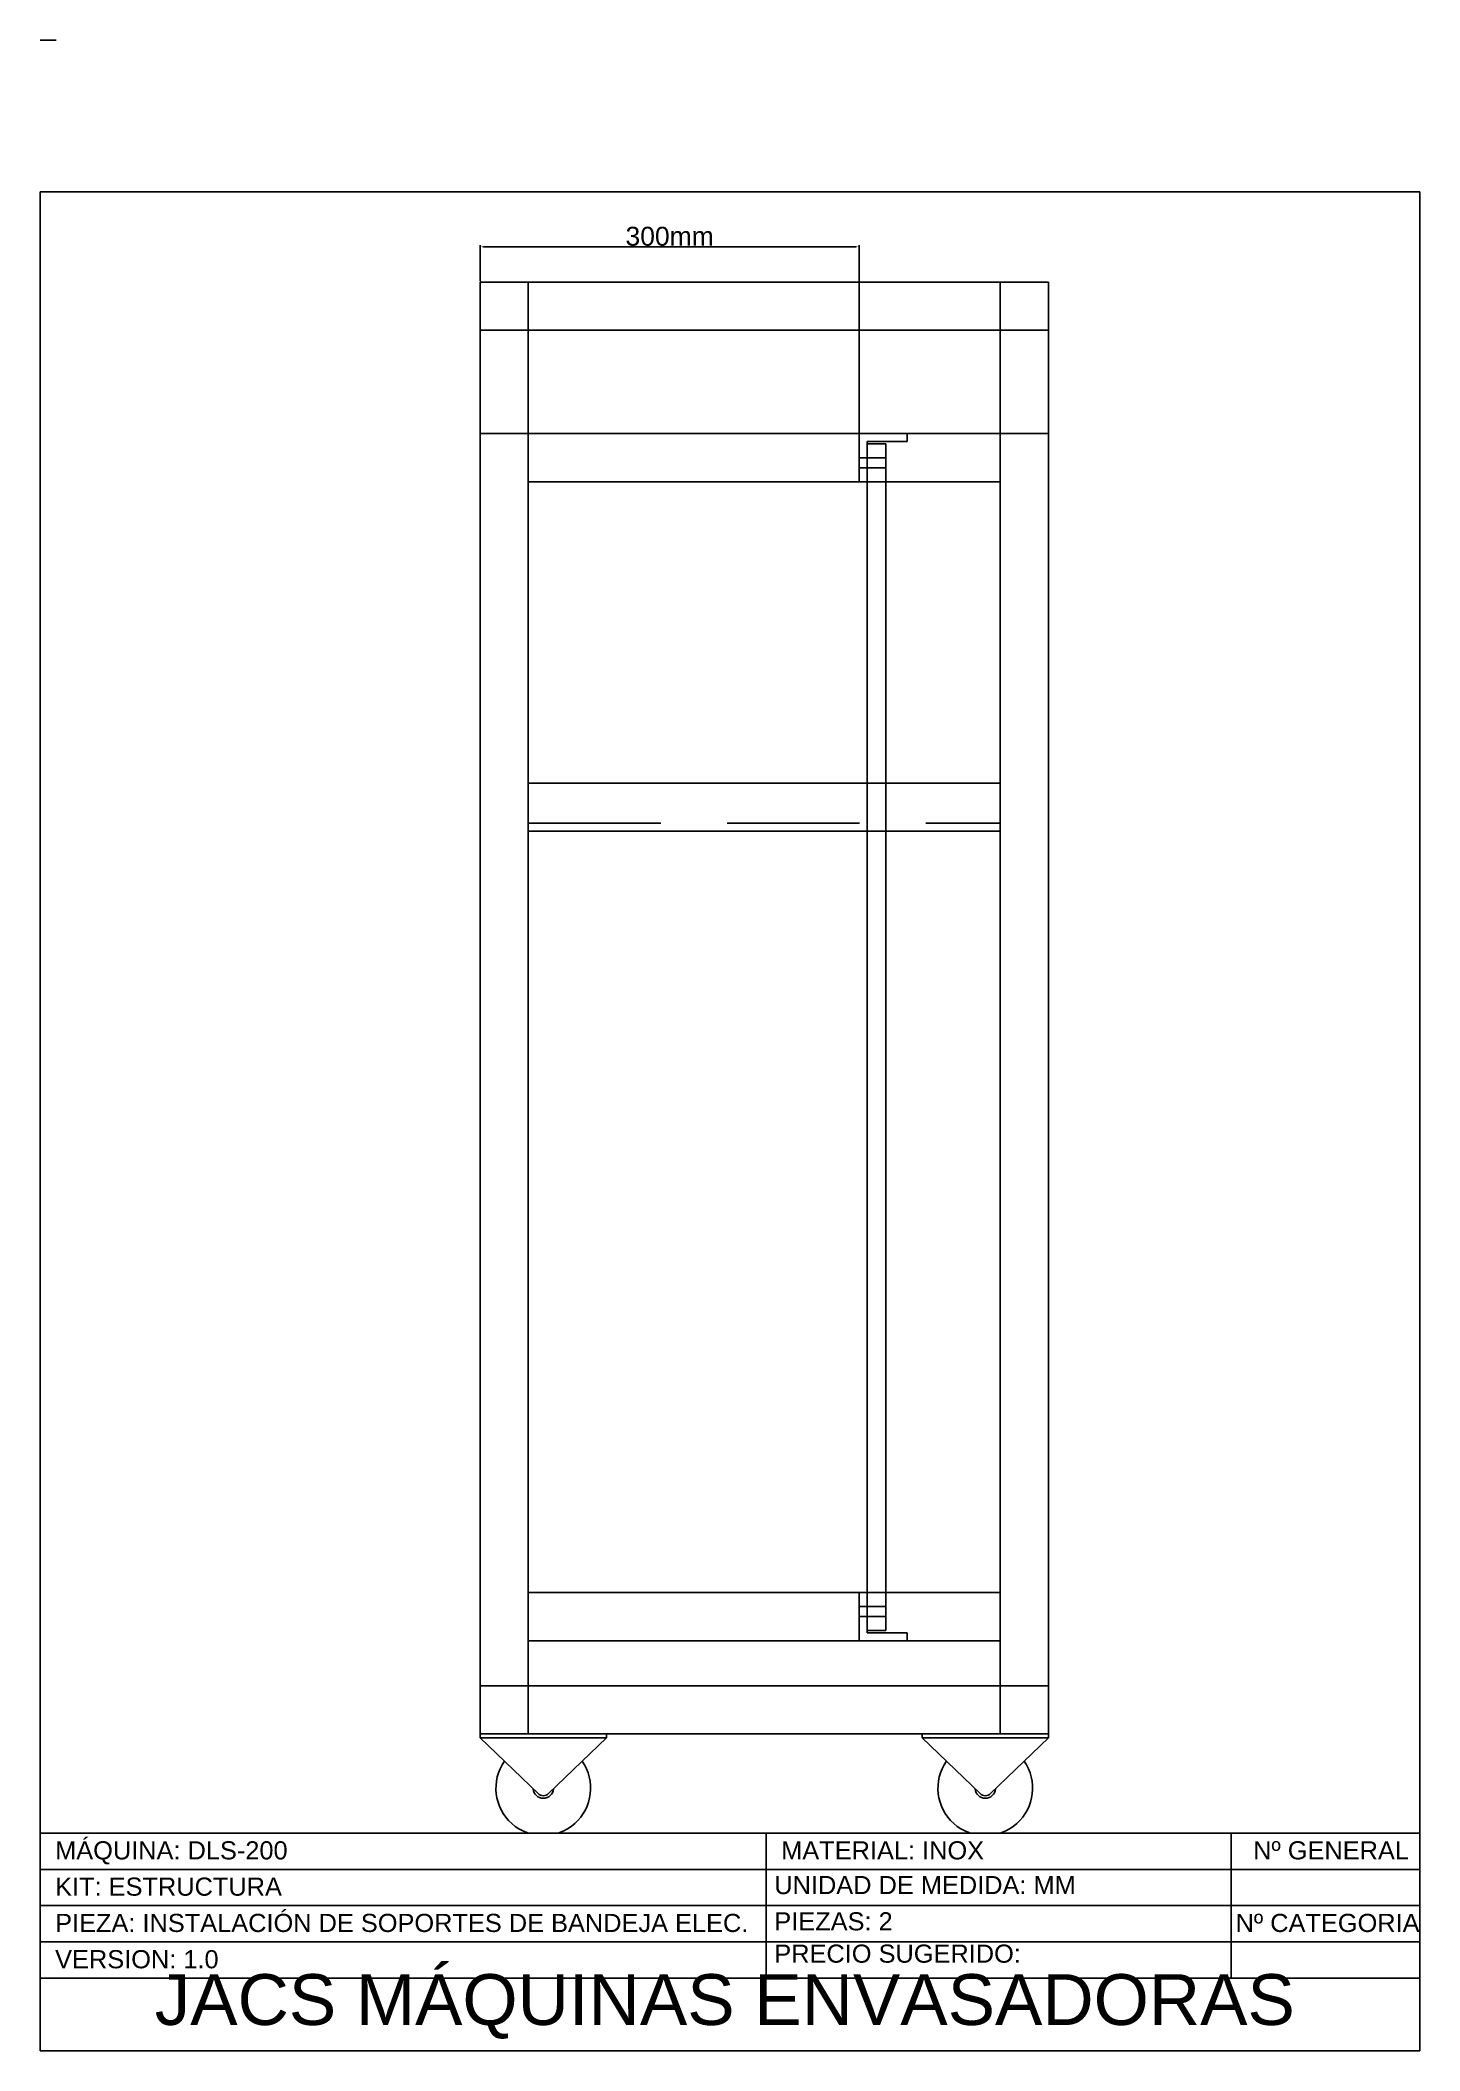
# Paper-space layout 'E4' of a CAD drawing. Header units: centimetres, sheet in millimetres. Extents: x 3 to 193, y 0 to 277.
# The model-space entities are those that its viewports show. They can reach past a viewport. Long polylines and large blocks are cut down to what shows.
import ezdxf

# ---------------------------------------------------------------- set-up
doc = ezdxf.new("R2010")
doc.units = ezdxf.units.CM
doc.header["$LTSCALE"] = 0.5
doc.linetypes.add('DASHED2', pattern=[9.525, 6.35, -3.175])
doc.styles.get("Standard").update_dxf_attribs({"font": 'arial.ttf'})
doc.dimstyles.new('ISO-25', dxfattribs={"dimtxt": 15, "dimasz": 2.5, "dimexe": 1.25, "dimexo": 0.625, "dimtad": 1, "dimtxsty": 'Standard', "dimcen": 2.5, "dimclrd": 1, "dimclre": 1, "dimadec": 0, "dimazin": 0, "dimtfac": 1, "dimtmove": 0, "dimatfit": 3, "dimfxl": 1, "dimarcsym": 0})

# ---------------------------------------------------------------- blocks, each defined once
blk = doc.blocks.new('*D283')
at = {"color": 1, "lineweight": -2, "transparency": 16777216}
for p, q in [((10041.1, 44534.5), (10041.1, 44563.1)), ((10338.6, 44561.8), (10043.6, 44561.8)), ((10341.1, 44414.5), (10341.1, 44563.1))]:
    blk.add_line(p, q, dxfattribs=at)
at = {"color": 1, "transparency": 16777216}
for points in [[(10043.6, 44562.2), (10043.6, 44561.4), (10041.1, 44561.8)], [(10338.6, 44562.2), (10338.6, 44561.4), (10341.1, 44561.8)]]:
    blk.add_solid(points, dxfattribs=at)
at = {"layer": 'Defpoints', "color": 0, "transparency": 16777216}
for p in [(10041.1, 44561.8), (10041.1, 44533.9), (10341.1, 44413.9)]:
    blk.add_point(p, dxfattribs=at)
at = {"color": 0, "transparency": 16777216, "insert": (10191.1, 44570.1), "char_height": 15, "attachment_point": 5}
blk.add_mtext('300mm', dxfattribs=at)

msp = doc.modelspace()

# ---------------------------------------------------------------- linework, layer by layer
for p, q in [((10079.171, 44533.852), (10041.071, 44533.852)), ((10041.071, 44533.852), (10491.071, 44533.852)), ((10041.071, 44495.752), (10041.071, 44533.852)), ((10452.971, 44533.852), (10491.071, 44533.852)), ((10491.071, 44495.752), (10491.071, 44533.852)), ((10491.071, 44495.752), (10041.071, 44495.752)), ((10041.071, 44495.752), (10041.071, 43383.852)), ((10079.171, 43383.852), (10079.171, 44495.752)), ((10452.971, 44495.752), (10412.971, 44495.752)), ((10452.971, 43383.852), (10452.971, 44495.752)), ((10491.071, 44495.752), (10491.071, 43383.852)), ((10041.071, 44413.852), (10491.071, 44413.852)), ((10452.971, 44413.852), (10079.171, 44413.852)), ((10347.421, 43465.752), (10347.421, 44407.502)), ((10347.421, 44405.752), (10362.421, 44405.752)), ((10362.421, 44405.752), (10362.421, 43465.752)), ((10452.971, 44375.752), (10079.171, 44375.752)), ((10347.421, 44375.752), (10341.071, 44375.752)), ((10079.171, 44136.952), (10452.971, 44136.952)), ((10079.171, 44136.952), (10219.171, 44136.952)), ((10196.646, 44136.952), (10088.696, 44136.952)), ((10079.171, 44098.852), (10452.971, 44098.852)), ((10341.071, 43495.752), (10347.421, 43495.752)), ((10362.421, 43465.752), (10347.421, 43465.752)), ((10079.171, 43421.952), (10452.971, 43421.952)), ((10041.071, 43383.852), (10141.071, 43383.852)), ((10041.071, 43380.852), (10041.071, 43383.852)), ((10079.171, 43383.852), (10452.971, 43383.852)), ((10141.071, 43383.852), (10141.071, 43380.852)), ((10491.071, 43383.852), (10391.071, 43383.852)), ((10391.071, 43383.852), (10391.071, 43380.852)), ((10491.071, 43380.852), (10491.071, 43383.852)), ((10141.071, 43380.852), (10041.071, 43380.852)), ((10041.071, 43380.852), (10086.9, 43336.539)), ((10141.071, 43380.852), (10095.241, 43336.539)), ((10391.071, 43380.852), (10491.071, 43380.852)), ((10391.071, 43380.852), (10436.9, 43336.539)), ((10491.071, 43380.852), (10445.241, 43336.539))]:
    msp.add_line(p, q)
at = {"linetype": 'DASHED2'}
for p, q in [((10079.171, 44495.752), (10079.171, 44533.852)), ((10452.971, 44495.752), (10452.971, 44533.852)), ((10341.071, 44394.752), (10362.421, 44394.752)), ((10362.421, 44386.752), (10341.071, 44386.752)), ((10079.171, 44105.202), (10452.971, 44105.202)), ((10362.421, 43484.752), (10341.071, 43484.752)), ((10362.421, 43480.752), (10362.421, 43484.752)), ((10341.071, 43476.752), (10362.421, 43476.752)), ((10079.171, 43421.952), (10041.071, 43421.952)), ((10452.971, 43421.952), (10491.071, 43421.952)), ((10079.171, 43383.852), (10041.071, 43383.852)), ((10452.971, 43383.852), (10491.071, 43383.852))]:
    msp.add_line(p, q, dxfattribs=at)
at = {"color": 114, "true_color": 0x139b48}
for p, q in [((10341.071, 44375.752), (10341.071, 44413.852)), ((10341.071, 44413.852), (10379.171, 44413.852)), ((10379.171, 44407.502), (10347.421, 44407.502)), ((10347.421, 44407.502), (10347.421, 44375.752)), ((10379.171, 44413.852), (10379.171, 44407.502)), ((10347.421, 44375.752), (10341.071, 44375.752)), ((10341.071, 43457.652), (10341.071, 43495.752)), ((10347.421, 43495.752), (10347.421, 43464.002)), ((10347.421, 43464.002), (10379.171, 43464.002)), ((10379.171, 43464.002), (10379.171, 43457.652))]:
    msp.add_line(p, q, dxfattribs=at)
at = {"color": 30, "true_color": 0xf26722}
for p, q in [((10079.171, 43496.952), (10079.171, 43458.852)), ((10079.171, 43495.752), (10452.971, 43495.752)), ((10079.171, 43495.752), (10079.171, 43458.852)), ((10452.971, 43495.752), (10452.971, 43457.652)), ((10079.171, 43457.652), (10452.971, 43457.652))]:
    msp.add_line(p, q, dxfattribs=at)
for centre, radius, start, end in [((10091.071, 43340.852), 37.5, 145.170341, 34.829659), ((10441.071, 43340.852), 37.5, 145.170341, 34.829659), ((10091.071, 43340.852), 8, 184.553823, 355.446177), ((10091.071, 43340.852), 6, 225.963445, 314.036555), ((10441.071, 43340.852), 8, 184.553823, 355.446177), ((10441.071, 43340.852), 6, 225.963445, 314.036555)]:
    msp.add_arc(centre, radius, start, end)

# ---------------------------------------------------------------- dimensions: what is measured, and where the dimension line sits
dim = msp.add_linear_dim(base=(10041.071, 44561.815), p1=(10341.071, 44413.852), p2=(10041.071, 44533.852), dimstyle='ISO-25', override={"dimpost": 'mm'})
dim.commit()
dim.dimension.update_dxf_attribs({"geometry": '*D283', "text_midpoint": (10191.071, 44570.104)})

psp = doc.layouts.new('E4')

# ---------------------------------------------------------------- linework, layer by layer
for p, q in [((3.11, 276.94), (5.31, 276.94)), ((3.11, 256.06), (3.11, -0.06)), ((3.11, 256.06), (193.11, 256.06)), ((193.11, -0.06), (193.11, 256.06)), ((3.11, 24.94), (3.11, 29.94)), ((3.11, 29.94), (193.11, 29.94)), ((3.11, 29.94), (103.11, 29.94)), ((103.11, 29.94), (103.11, 9.94)), ((193.11, 29.94), (167.11, 29.94)), ((167.11, 29.94), (167.11, 9.94)), ((193.11, 29.94), (168.11, 29.94)), ((193.11, 24.94), (3.11, 24.94)), ((193.11, 19.94), (193.11, 24.94)), ((3.11, 14.94), (3.11, 19.94)), ((3.11, 19.94), (193.11, 19.94)), ((193.11, 14.94), (3.11, 14.94)), ((193.11, 9.94), (193.11, 14.94)), ((3.11, -0.06), (3.11, 9.94)), ((3.11, 9.94), (193.11, 9.94)), ((3.11, -0.06), (193.11, -0.06))]:
    psp.add_line(p, q)

# ---------------------------------------------------------------- texts
at = {"attachment_point": 1}
for s, width, insert, char_height in [('MÁQUINA: DLS-200', 100, (5.16, 28.81), 2.5), ('MATERIAL: INOX', 100, (105.16, 28.81), 2.5), ('Nº GENERAL', 100, (170.16, 28.81), 2.5), ('KIT: ESTRUCTURA', 100, (5.16, 23.81), 2.5), ('UNIDAD DE MEDIDA: MM', 100, (104.21, 24.03), 2.5), ('PIEZA: INSTALACIÓN DE SOPORTES DE BANDEJA ELEC.', 100, (5.16, 18.81), 2.5), ('PIEZAS: 2', 100, (104.21, 19.03), 2.5), ('Nº CATEGORIA', 100, (167.74, 18.81), 2.5), ('PRECIO SUGERIDO: ', 100, (104.21, 14.58), 2.5), ('VERSION: 1.0', 100, (5.16, 13.81), 2.5), ('    JACS MÁQUINAS ENVASADORAS', 186.3441, (8.01, 10.5), 7)]:
    psp.add_mtext_dynamic_manual_height_columns(s, width=width, gutter_width=12.5, heights=[0], dxfattribs=dict(at, insert=insert, char_height=char_height))

# ---------------------------------------------------------------- viewports
at = {"layer": '0', "view_target_point": (-247.019, -525.705)}
psp.add_viewport(center=(98.11, 143), size=(190, 226.121), view_center_point=(10485.949, 44481.071), view_height=1300.0911, dxfattribs=at)

doc.saveas('drawing.dxf')
